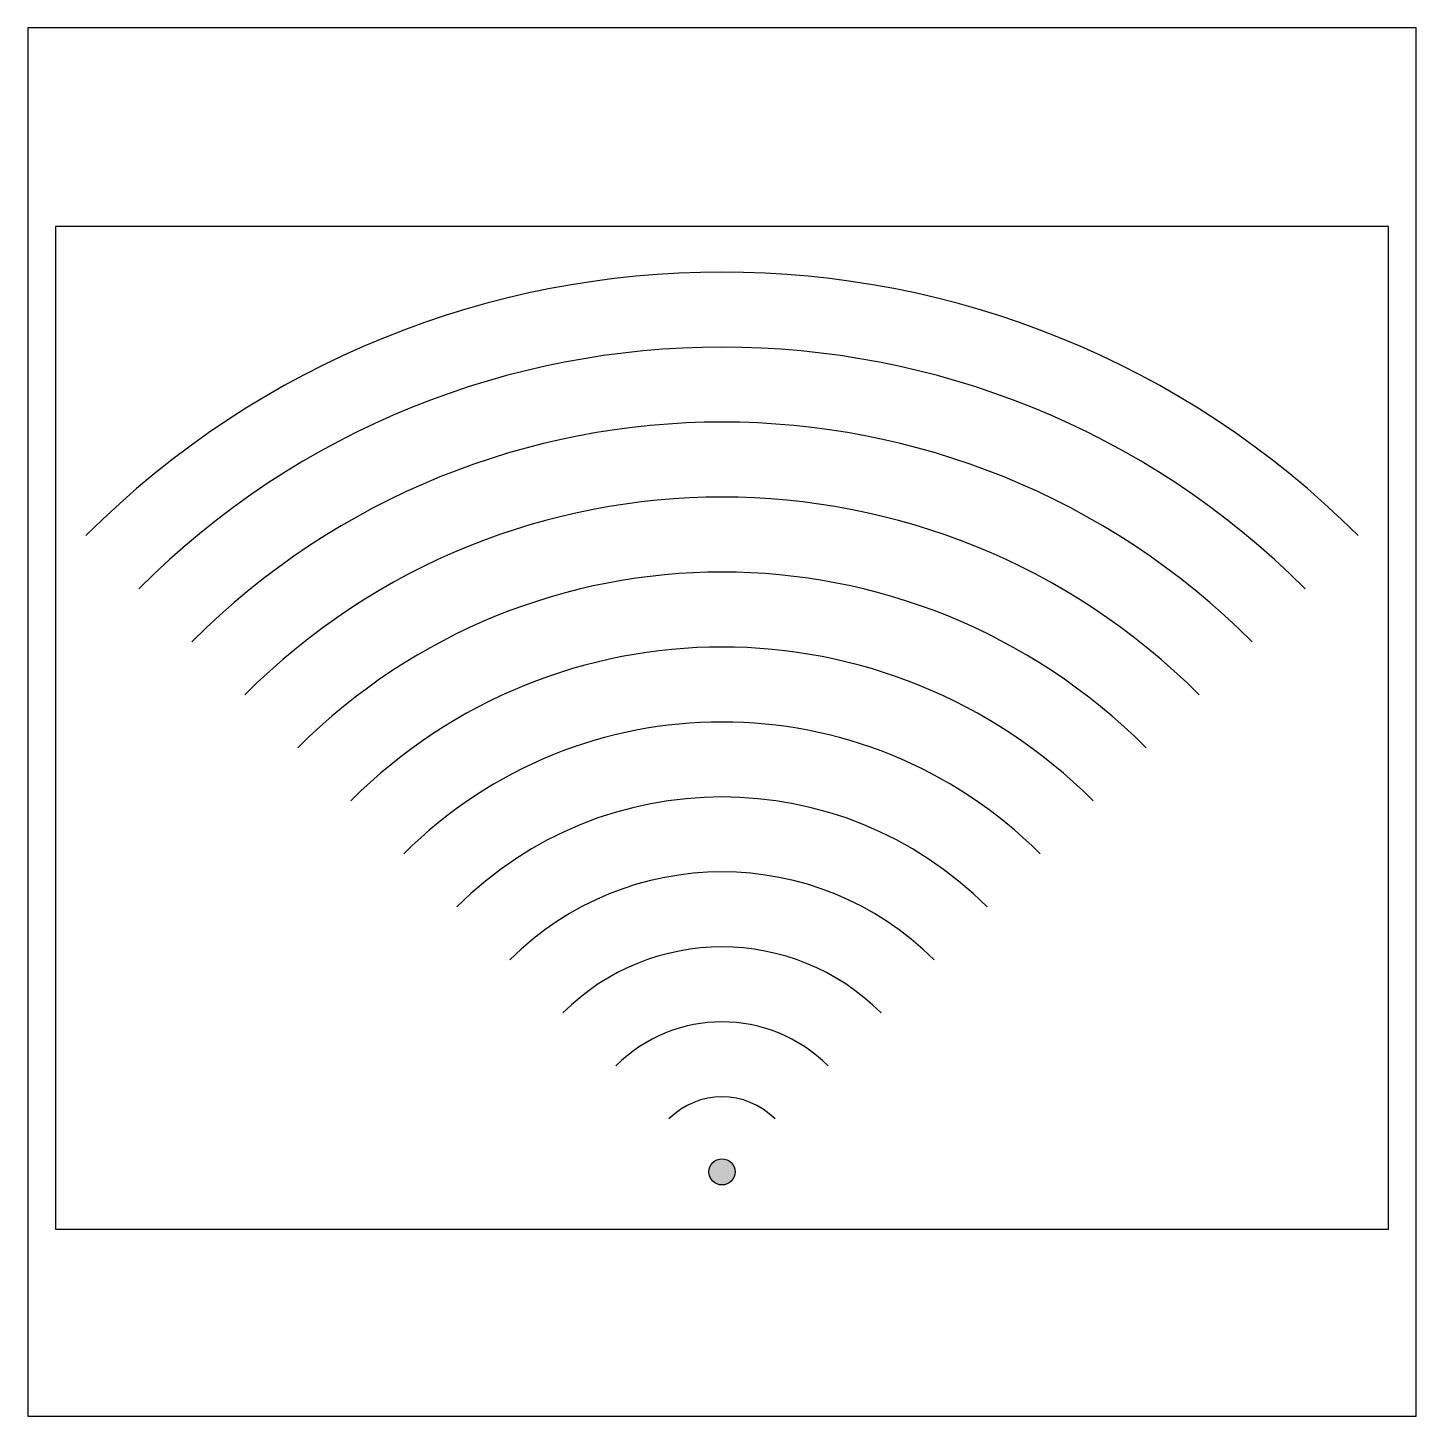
# Model space of a CAD drawing. Header units: millimetres. Extents: x 0 to 1000, y 0 to 1000.
import ezdxf

# ---------------------------------------------------------------- set-up
doc = ezdxf.new("R2010")
doc.units = ezdxf.units.MM
doc.layers.get('0').update_dxf_attribs({"color": 2})
for name, color, linetype in [('1', 1, 'Continuous'), ('2', 7, 'Continuous'), ('3', 7, 'Continuous')]:
    doc.layers.add(name, color=color, linetype=linetype)

msp = doc.modelspace()

# ---------------------------------------------------------------- hatches: boundary and pattern name
at = {"layer": '2'}
msp.add_hatch(color=256, dxfattribs=at).paths.add_polyline_path([(490.56, 176, 1), (509.44, 176, 1)])

# ---------------------------------------------------------------- linework, layer by layer
at = {"color": 2}
msp.add_lwpolyline([(0, 0), (1000, 0), (1000, 1000), (0, 1000)], close=True, dxfattribs=at)
at = {"layer": '1', "color": 1}
for p, q in [((20, 856.96), (20, 134.7)), ((980, 856.96), (20, 856.96)), ((980, 134.7), (980, 856.96)), ((20, 134.7), (980, 134.7))]:
    msp.add_line(p, q, dxfattribs=at)
at = {"layer": '3'}
msp.add_circle((500, 176), 9.44, dxfattribs=at)
for radius in [648, 594, 540, 486, 432, 378, 324, 270, 216, 162, 108, 54]:
    msp.add_arc((500, 176), radius, 45, 135, dxfattribs=at)

doc.saveas('drawing.dxf')
